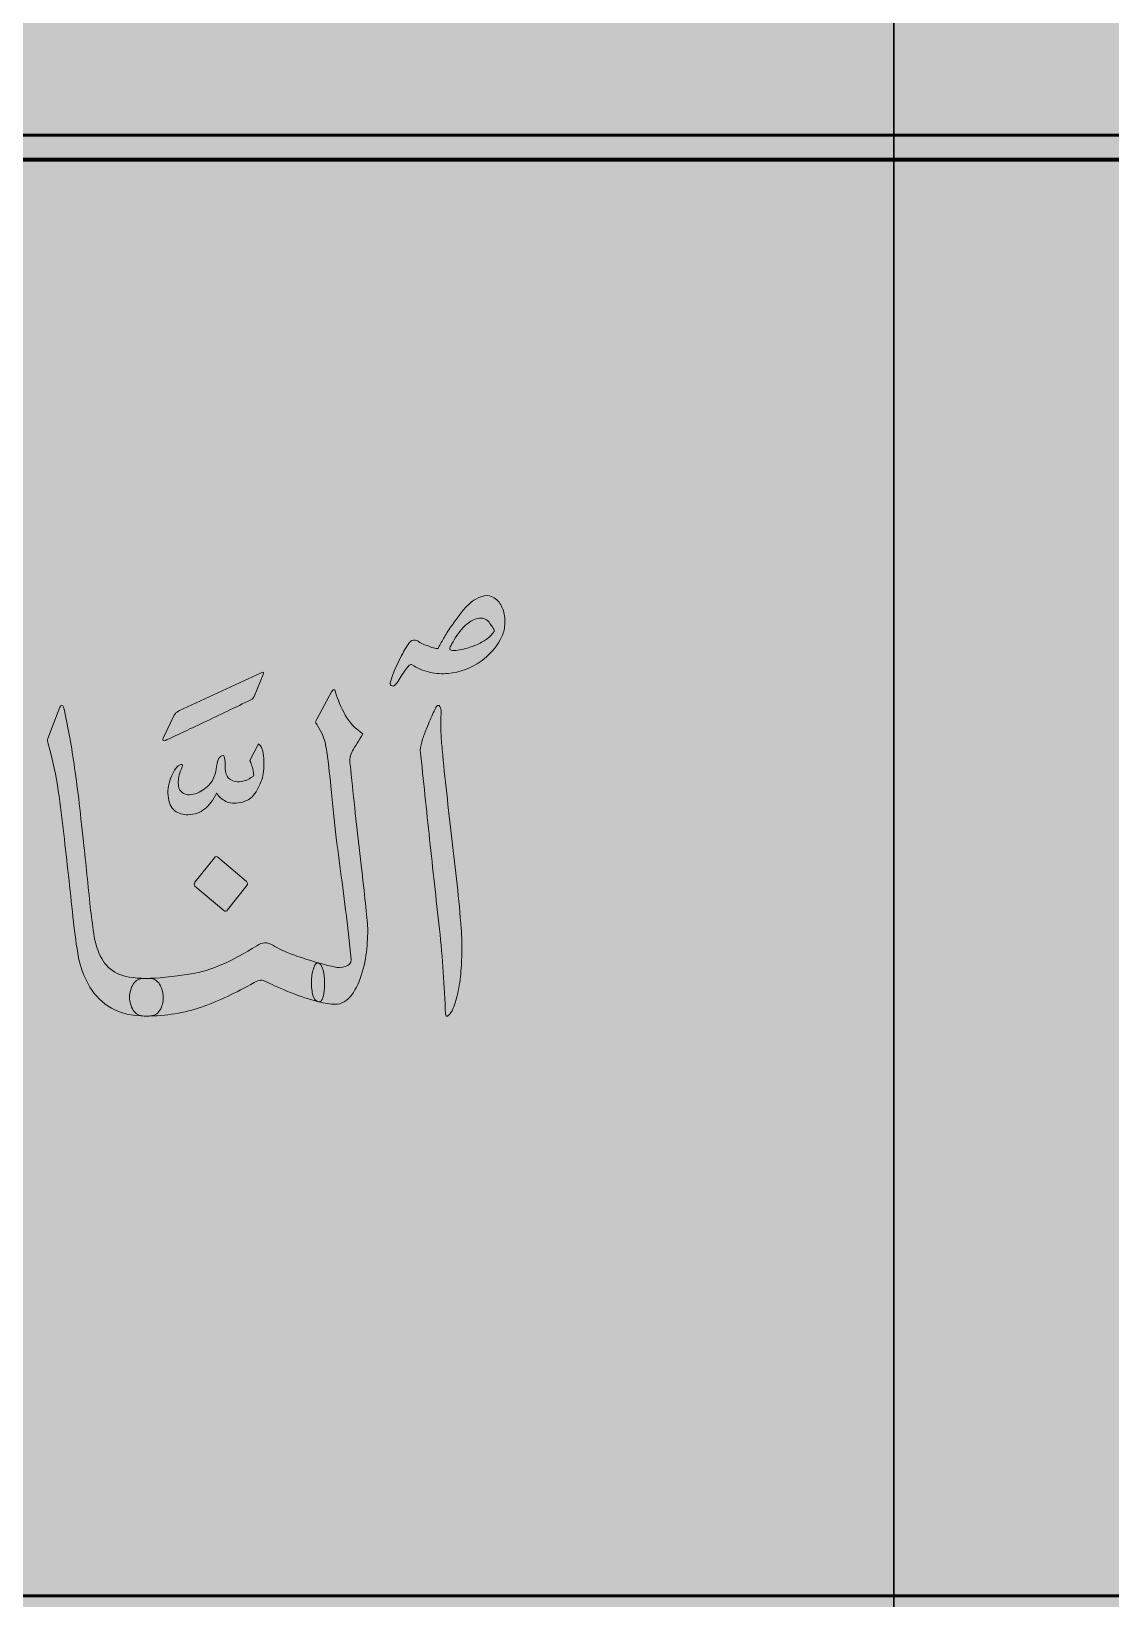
# Model space of a CAD drawing. Header units: inches. Extents: x -1481 to -429, y -1676 to -696.
# Drawn here: x -892.51 to -868.26, y -832.57 to -797.36 of the extents above; entities that cross this region are included whole.
import ezdxf

# ---------------------------------------------------------------- set-up
doc = ezdxf.new("R2010")
doc.units = ezdxf.units.IN
doc.header["$MEASUREMENT"] = 0
doc.layers.add('Layer 1', color=7, linetype='Continuous')

# ---------------------------------------------------------------- blocks, each defined once
blk = doc.blocks.new('block 233')
at = {"layer": 'Layer 1', "true_color": 0x009344}
h = blk.add_hatch(color=114, dxfattribs=at)
h.dxf.hatch_style = 2
h.paths.add_polyline_path([(-693.785, -985.727), (-933.785, -985.727), (-933.785, -695.727), (-693.785, -695.727)])
blk = doc.blocks.new('block 299')
at = {"layer": 'Layer 1', "color": 40, "lineweight": 30, "true_color": 0xf9a01b}
blk.add_lwpolyline([(-873.134, -776.717), (-834.071, -776.717), (-834.071, -979.845), (-873.134, -979.845), (-873.134, -776.717)], dxfattribs=at)
at = {"layer": 'Layer 1', "lineweight": 0}
blk.add_lwpolyline([(-910.189, -800.206), (-756.124, -800.206), (-756.124, -962.906), (-910.189, -962.906), (-910.189, -800.206)], dxfattribs=at)
at = {"layer": 'Layer 1', "color": 40, "lineweight": 30, "true_color": 0xf9a01b}
blk.add_open_spline([(-895.75, -776.717), (-895.75, -776.717), (-873.134, -776.717), (-873.134, -776.717), (-873.134, -776.717), (-873.134, -979.845), (-873.134, -979.845), (-873.134, -979.845), (-912.197, -979.845), (-912.197, -979.845), (-912.197, -979.845), (-912.197, -792.342), (-912.197, -792.342), (-912.197, -783.712), (-904.833, -776.717), (-895.75, -776.717)], degree=3, knots=[0, 0, 0, 0, 1, 1, 1, 2, 2, 2, 3, 3, 3, 4, 4, 4, 5, 5, 5, 5], dxfattribs=at)
blk = doc.blocks.new('block 298')
at = {"layer": 'Layer 1', "true_color": 0x49c6ea}
h = blk.add_hatch(color=133, dxfattribs=at)
h.dxf.hatch_style = 2
h.paths.add_polyline_path([(-918.978, -972.482), (-748.663, -972.482), (-748.663, -755.291), (-918.978, -755.291)])
h = blk.add_hatch(color=133, dxfattribs=at)
h.dxf.hatch_style = 2
h.paths.add_polyline_path([(-907.24, -967.404), (-761.143, -967.404), (-761.143, -765.838), (-907.24, -765.838)])
at = {"layer": 'Layer 1', "true_color": 0xffed96}
h = blk.add_hatch(color=41, dxfattribs=at)
h.dxf.hatch_style = 2
h.paths.add_polyline_path([(-756.165, -783.387), (-911.867, -783.387), (-911.867, -799.689), (-756.165, -799.689)])
at = {"layer": 'Layer 1', "true_color": 0xfff4c8}
h = blk.add_hatch(color=254, dxfattribs=at)
h.dxf.hatch_style = 2
h.paths.add_polyline_path([(-756.165, -799.689), (-904.844, -799.689), (-904.844, -800.24), (-756.165, -800.24)])
h = blk.add_hatch(color=254, dxfattribs=at)
h.dxf.hatch_style = 2
h.paths.add_polyline_path([(-911.867, -832.51), (-756.164, -832.51), (-756.164, -800.247), (-911.867, -800.247)])
at = {"layer": 'Layer 1', "lineweight": 0}
for points in [[(-756.165, -783.387), (-911.867, -783.387), (-911.867, -799.689), (-756.165, -799.689), (-756.165, -783.387)], [(-756.165, -799.689), (-904.844, -799.689), (-904.844, -800.24), (-756.165, -800.24), (-756.165, -799.689)], [(-911.867, -832.51), (-756.164, -832.51), (-756.164, -800.247), (-911.867, -800.247), (-911.867, -832.51)]]:
    blk.add_lwpolyline(points, dxfattribs=at)
at = {"layer": 'Layer 1', "color": 44, "lineweight": 53, "true_color": 0xaf7e09}
for points in [[(-756.165, -783.387), (-911.867, -783.387), (-911.867, -799.689), (-756.165, -799.689), (-756.165, -783.387)], [(-756.165, -799.689), (-904.844, -799.689), (-904.844, -800.24), (-756.165, -800.24), (-756.165, -799.689)], [(-911.867, -832.51), (-756.164, -832.51), (-756.164, -800.247), (-911.867, -800.247), (-911.867, -832.51)]]:
    blk.add_lwpolyline(points, dxfattribs=at)
at = {"layer": 'Layer 1'}
blk.add_blockref('block 299', (0, 0), dxfattribs=at)
blk = doc.blocks.new('block 297')
at = {"layer": 'Layer 1', "true_color": 0x231f20}
h = blk.add_hatch(color=250, dxfattribs=at)
h.dxf.hatch_style = 2
edge = h.paths.add_edge_path()
edge.add_spline(control_points=[(-889.928, -818.636), (-889.683, -818.636), (-889.345, -818.602), (-888.915, -818.534), (-888.484, -818.466), (-887.993, -818.256), (-887.44, -817.903), (-887.324, -817.82), (-887.205, -817.817), (-887.083, -817.892), (-886.971, -817.963), (-886.814, -818.036), (-886.613, -818.109), (-886.412, -818.182), (-886.226, -818.242), (-886.054, -818.288), (-886.009, -818.302), (-885.975, -818.358), (-885.952, -818.454), (-885.929, -818.55), (-885.918, -818.653), (-885.918, -818.762), (-885.918, -818.871), (-885.93, -818.968), (-885.954, -819.054), (-885.979, -819.139), (-886.012, -819.175), (-886.054, -819.161), (-886.25, -819.114), (-886.461, -819.045), (-886.687, -818.954), (-886.912, -818.863), (-887.081, -818.788), (-887.193, -818.727), (-887.267, -818.691), (-887.321, -818.674), (-887.356, -818.676), (-887.391, -818.678), (-887.44, -818.697), (-887.503, -818.732), (-887.909, -818.964), (-888.302, -819.147), (-888.684, -819.281), (-889.065, -819.415), (-889.48, -819.482), (-889.928, -819.482), (-889.928, -819.482), (-889.97, -819.482), (-889.97, -819.482), (-890.078, -819.482), (-890.16, -819.438), (-890.216, -819.351), (-890.272, -819.263), (-890.3, -819.166), (-890.3, -819.059), (-890.3, -818.952), (-890.272, -818.855), (-890.216, -818.767), (-890.16, -818.68), (-890.078, -818.636), (-889.97, -818.636), (-889.97, -818.636), (-889.928, -818.636), (-889.928, -818.636)], knot_values=[0, 0, 0, 0, 1, 1, 1, 2, 2, 2, 3, 3, 3, 4, 4, 4, 5, 5, 5, 6, 6, 6, 7, 7, 7, 8, 8, 8, 9, 9, 9, 10, 10, 10, 11, 11, 11, 12, 12, 12, 13, 13, 13, 14, 14, 14, 15, 15, 15, 16, 16, 16, 17, 17, 17, 18, 18, 18, 19, 19, 19, 20, 20, 20, 21, 21, 21, 21], degree=3, periodic=1)
edge = h.paths.add_edge_path()
edge.add_spline(control_points=[(-888.395, -815.927), (-888.367, -815.895), (-888.341, -815.891), (-888.316, -815.916), (-888.316, -815.916), (-887.671, -816.462), (-887.671, -816.462), (-887.643, -816.495), (-887.641, -816.523), (-887.665, -816.548), (-887.665, -816.548), (-888.096, -817.099), (-888.096, -817.099), (-888.12, -817.135), (-888.148, -817.139), (-888.18, -817.11), (-888.18, -817.11), (-888.831, -816.564), (-888.831, -816.564), (-888.855, -816.539), (-888.855, -816.509), (-888.831, -816.473), (-888.831, -816.473), (-888.395, -815.927), (-888.395, -815.927), (-888.395, -815.927), (-888.395, -815.927), (-888.395, -815.927)], knot_values=[0, 0, 0, 0, 1, 1, 1, 2, 2, 2, 3, 3, 3, 4, 4, 4, 5, 5, 5, 6, 6, 6, 7, 7, 7, 8, 8, 8, 9, 9, 9, 9], degree=3, periodic=1)
edge = h.paths.add_edge_path()
edge.add_spline(control_points=[(-886.058, -818.288), (-886.037, -818.295), (-885.992, -818.308), (-885.924, -818.325), (-885.856, -818.343), (-885.782, -818.361), (-885.701, -818.379), (-885.621, -818.397), (-885.538, -818.394), (-885.454, -818.371), (-885.37, -818.348), (-885.325, -818.295), (-885.318, -818.213), (-885.402, -817.439), (-885.488, -816.736), (-885.575, -816.106), (-885.663, -815.477), (-885.747, -814.714), (-885.827, -813.818), (-885.848, -813.668), (-885.872, -813.523), (-885.898, -813.384), (-885.924, -813.245), (-885.981, -813.108), (-886.068, -812.972), (-886.096, -812.929), (-886.113, -812.902), (-886.118, -812.892), (-886.124, -812.881), (-886.114, -812.854), (-886.089, -812.811), (-886.089, -812.811), (-885.764, -812.196), (-885.764, -812.196), (-885.722, -812.128), (-885.692, -812.128), (-885.675, -812.196), (-885.626, -812.371), (-885.552, -812.546), (-885.454, -812.72), (-885.356, -812.895), (-885.223, -813.034), (-885.056, -813.138), (-885.157, -813.299), (-885.235, -813.426), (-885.289, -813.521), (-885.343, -813.615), (-885.362, -813.718), (-885.344, -813.829), (-885.281, -814.457), (-885.209, -815.124), (-885.126, -815.831), (-885.044, -816.537), (-884.987, -817.064), (-884.956, -817.41), (-884.945, -817.531), (-884.948, -817.694), (-884.964, -817.897), (-884.979, -818.101), (-885.015, -818.301), (-885.071, -818.497), (-885.127, -818.693), (-885.207, -818.863), (-885.31, -819.005), (-885.413, -819.148), (-885.538, -819.219), (-885.685, -819.219), (-885.731, -819.219), (-885.788, -819.214), (-885.856, -819.203), (-885.924, -819.193), (-885.992, -819.178), (-886.058, -819.161), (-886.121, -819.146), (-886.164, -819.09), (-886.187, -818.992), (-886.209, -818.894), (-886.218, -818.79), (-886.213, -818.681), (-886.208, -818.573), (-886.19, -818.477), (-886.16, -818.395), (-886.131, -818.313), (-886.096, -818.277), (-886.058, -818.288)], knot_values=[0, 0, 0, 0, 1, 1, 1, 2, 2, 2, 3, 3, 3, 4, 4, 4, 5, 5, 5, 6, 6, 6, 7, 7, 7, 8, 8, 8, 9, 9, 9, 10, 10, 10, 11, 11, 11, 12, 12, 12, 13, 13, 13, 14, 14, 14, 15, 15, 15, 16, 16, 16, 17, 17, 17, 18, 18, 18, 19, 19, 19, 20, 20, 20, 21, 21, 21, 22, 22, 22, 23, 23, 23, 24, 24, 24, 25, 25, 25, 26, 26, 26, 27, 27, 27, 28, 28, 28, 28], degree=3, periodic=1)
edge = h.paths.add_edge_path()
edge.add_spline(control_points=[(-883.369, -811.227), (-883.335, -811.159), (-883.293, -811.083), (-883.246, -810.999), (-883.199, -810.915), (-883.144, -810.827), (-883.081, -810.734), (-883.014, -810.645), (-882.952, -810.56), (-882.894, -810.48), (-882.837, -810.4), (-882.776, -810.327), (-882.713, -810.263), (-882.65, -810.199), (-882.582, -810.146), (-882.509, -810.105), (-882.435, -810.064), (-882.35, -810.04), (-882.252, -810.033), (-882.143, -810.054), (-882.059, -810.104), (-882, -810.183), (-881.94, -810.261), (-881.901, -810.351), (-881.882, -810.453), (-881.862, -810.555), (-881.861, -810.658), (-881.879, -810.764), (-881.896, -810.869), (-881.928, -810.957), (-881.973, -811.029), (-882.071, -811.211), (-882.215, -811.371), (-882.404, -811.51), (-882.624, -811.668), (-882.871, -811.759), (-883.144, -811.784), (-883.273, -811.798), (-883.411, -811.789), (-883.558, -811.757), (-883.705, -811.725), (-883.84, -811.668), (-883.963, -811.585), (-883.984, -811.578), (-884.008, -811.59), (-884.036, -811.62), (-884.064, -811.651), (-884.094, -811.689), (-884.125, -811.735), (-884.157, -811.782), (-884.188, -811.831), (-884.22, -811.883), (-884.251, -811.934), (-884.279, -811.978), (-884.304, -812.014), (-884.339, -812.06), (-884.371, -812.077), (-884.401, -812.065), (-884.431, -812.052), (-884.445, -812.028), (-884.445, -811.992), (-884.431, -811.939), (-884.41, -811.876), (-884.382, -811.805), (-884.354, -811.734), (-884.324, -811.662), (-884.291, -811.591), (-884.257, -811.519), (-884.223, -811.45), (-884.188, -811.382), (-884.153, -811.314), (-884.12, -811.255), (-884.088, -811.205), (-884.061, -811.152), (-884.027, -811.105), (-883.989, -811.066), (-883.95, -811.027), (-883.898, -811.022), (-883.831, -811.05), (-883.817, -811.064), (-883.79, -811.081), (-883.75, -811.101), (-883.71, -811.121), (-883.665, -811.14), (-883.616, -811.16), (-883.567, -811.179), (-883.52, -811.196), (-883.474, -811.208), (-883.429, -811.221), (-883.394, -811.227), (-883.369, -811.227)], knot_values=[0, 0, 0, 0, 1, 1, 1, 2, 2, 2, 3, 3, 3, 4, 4, 4, 5, 5, 5, 6, 6, 6, 7, 7, 7, 8, 8, 8, 9, 9, 9, 10, 10, 10, 11, 11, 11, 12, 12, 12, 13, 13, 13, 14, 14, 14, 15, 15, 15, 16, 16, 16, 17, 17, 17, 18, 18, 18, 19, 19, 19, 20, 20, 20, 21, 21, 21, 22, 22, 22, 23, 23, 23, 24, 24, 24, 25, 25, 25, 26, 26, 26, 27, 27, 27, 28, 28, 28, 29, 29, 29, 30, 30, 30, 30], degree=3, periodic=1)
edge = h.paths.add_edge_path()
edge.add_spline(control_points=[(-883.375, -812.501), (-883.354, -812.501), (-883.339, -812.51), (-883.33, -812.528), (-883.321, -812.546), (-883.314, -812.565), (-883.309, -812.587), (-883.304, -812.608), (-883.301, -812.63), (-883.301, -812.653), (-883.301, -812.677), (-883.301, -812.694), (-883.301, -812.704), (-883.312, -812.84), (-883.314, -812.973), (-883.306, -813.103), (-883.299, -813.233), (-883.289, -813.365), (-883.275, -813.497), (-883.247, -813.814), (-883.214, -814.143), (-883.175, -814.482), (-883.137, -814.821), (-883.097, -815.162), (-883.057, -815.504), (-883.017, -815.847), (-882.978, -816.188), (-882.942, -816.527), (-882.905, -816.866), (-882.874, -817.196), (-882.85, -817.517), (-882.839, -817.642), (-882.834, -817.789), (-882.834, -817.959), (-882.834, -818.128), (-882.841, -818.3), (-882.855, -818.473), (-882.869, -818.646), (-882.893, -818.811), (-882.926, -818.968), (-882.959, -819.125), (-883.002, -819.257), (-883.055, -819.364), (-883.072, -819.393), (-883.09, -819.418), (-883.107, -819.439), (-883.125, -819.46), (-883.142, -819.475), (-883.16, -819.482), (-883.188, -819.489), (-883.201, -819.475), (-883.201, -819.439), (-883.216, -819.128), (-883.233, -818.814), (-883.254, -818.497), (-883.275, -818.179), (-883.303, -817.856), (-883.338, -817.528), (-883.415, -816.846), (-883.488, -816.175), (-883.558, -815.515), (-883.628, -814.855), (-883.698, -814.187), (-883.768, -813.513), (-883.761, -813.431), (-883.744, -813.347), (-883.716, -813.261), (-883.688, -813.175), (-883.655, -813.086), (-883.616, -812.993), (-883.595, -812.943), (-883.572, -812.889), (-883.548, -812.83), (-883.523, -812.771), (-883.5, -812.718), (-883.477, -812.67), (-883.454, -812.621), (-883.434, -812.581), (-883.417, -812.549), (-883.399, -812.517), (-883.385, -812.501), (-883.375, -812.501)], knot_values=[0, 0, 0, 0, 1, 1, 1, 2, 2, 2, 3, 3, 3, 4, 4, 4, 5, 5, 5, 6, 6, 6, 7, 7, 7, 8, 8, 8, 9, 9, 9, 10, 10, 10, 11, 11, 11, 12, 12, 12, 13, 13, 13, 14, 14, 14, 15, 15, 15, 16, 16, 16, 17, 17, 17, 18, 18, 18, 19, 19, 19, 20, 20, 20, 21, 21, 21, 22, 22, 22, 23, 23, 23, 24, 24, 24, 25, 25, 25, 26, 26, 26, 27, 27, 27, 27], degree=3, periodic=1)
edge = h.paths.add_edge_path()
edge.add_spline(control_points=[(-882.22, -810.633), (-882.297, -810.554), (-882.381, -810.525), (-882.472, -810.547), (-882.563, -810.568), (-882.647, -810.611), (-882.724, -810.675), (-882.755, -810.697), (-882.795, -810.737), (-882.842, -810.796), (-882.889, -810.855), (-882.934, -810.916), (-882.976, -810.98), (-883.018, -811.045), (-883.052, -811.103), (-883.078, -811.154), (-883.104, -811.206), (-883.112, -811.237), (-883.102, -811.248), (-883.07, -811.266), (-883.027, -811.272), (-882.971, -811.267), (-882.915, -811.262), (-882.857, -811.252), (-882.797, -811.237), (-882.738, -811.223), (-882.683, -811.207), (-882.632, -811.189), (-882.581, -811.171), (-882.544, -811.159), (-882.519, -811.152), (-882.428, -811.105), (-882.35, -811.061), (-882.286, -811.018), (-882.221, -810.975), (-882.162, -810.916), (-882.11, -810.841), (-882.11, -810.806), (-882.123, -810.772), (-882.149, -810.74), (-882.175, -810.707), (-882.199, -810.672), (-882.22, -810.633)], knot_values=[0, 0, 0, 0, 1, 1, 1, 2, 2, 2, 3, 3, 3, 4, 4, 4, 5, 5, 5, 6, 6, 6, 7, 7, 7, 8, 8, 8, 9, 9, 9, 10, 10, 10, 11, 11, 11, 12, 12, 12, 13, 13, 13, 14, 14, 14, 14], degree=3, periodic=1)
h = blk.add_hatch(color=250, dxfattribs=at)
h.dxf.hatch_style = 2
edge = h.paths.add_edge_path()
edge.add_spline(control_points=[(-887.503, -812.303), (-887.513, -812.334), (-887.537, -812.359), (-887.574, -812.377), (-887.742, -812.458), (-887.918, -812.543), (-888.102, -812.631), (-888.285, -812.72), (-888.463, -812.804), (-888.635, -812.886), (-888.806, -812.967), (-888.966, -813.043), (-889.115, -813.114), (-889.263, -813.184), (-889.389, -813.242), (-889.494, -813.288), (-889.517, -813.299), (-889.534, -813.299), (-889.544, -813.288), (-889.554, -813.278), (-889.554, -813.262), (-889.544, -813.241), (-889.544, -813.241), (-889.297, -812.721), (-889.297, -812.721), (-889.28, -812.693), (-889.262, -812.673), (-889.243, -812.66), (-889.225, -812.648), (-889.207, -812.637), (-889.19, -812.626), (-889.19, -812.626), (-887.346, -811.767), (-887.346, -811.767), (-887.293, -811.743), (-887.276, -811.757), (-887.296, -811.81), (-887.296, -811.81), (-887.503, -812.303), (-887.503, -812.303), (-887.503, -812.303), (-887.503, -812.303), (-887.503, -812.303)], knot_values=[0, 0, 0, 0, 1, 1, 1, 2, 2, 2, 3, 3, 3, 4, 4, 4, 5, 5, 5, 6, 6, 6, 7, 7, 7, 8, 8, 8, 9, 9, 9, 10, 10, 10, 11, 11, 11, 12, 12, 12, 13, 13, 13, 14, 14, 14, 14], degree=3, periodic=1)
edge = h.paths.add_edge_path()
edge.add_spline(control_points=[(-888.347, -814.477), (-888.424, -814.634), (-888.512, -814.752), (-888.61, -814.83), (-888.715, -814.912), (-888.839, -814.955), (-888.982, -814.959), (-889.098, -814.962), (-889.198, -814.932), (-889.284, -814.868), (-889.37, -814.803), (-889.42, -814.691), (-889.434, -814.53), (-889.441, -814.459), (-889.437, -814.385), (-889.423, -814.308), (-889.409, -814.231), (-889.388, -814.159), (-889.36, -814.091), (-889.332, -814.027), (-889.3, -813.971), (-889.263, -813.923), (-889.226, -813.874), (-889.187, -813.843), (-889.145, -813.829), (-889.103, -813.825), (-889.1, -813.858), (-889.134, -813.925), (-889.155, -813.965), (-889.172, -814.011), (-889.184, -814.065), (-889.197, -814.118), (-889.204, -814.171), (-889.205, -814.222), (-889.207, -814.274), (-889.203, -814.318), (-889.192, -814.354), (-889.182, -814.389), (-889.159, -814.423), (-889.124, -814.455), (-889.072, -814.495), (-889.016, -814.513), (-888.956, -814.512), (-888.897, -814.51), (-888.839, -814.496), (-888.783, -814.471), (-888.723, -814.446), (-888.67, -814.417), (-888.623, -814.383), (-888.576, -814.349), (-888.527, -814.304), (-888.478, -814.247), (-888.433, -814.193), (-888.4, -814.125), (-888.379, -814.043), (-888.358, -813.961), (-888.344, -813.893), (-888.337, -813.84), (-888.333, -813.793), (-888.321, -813.747), (-888.3, -813.7), (-888.279, -813.654), (-888.244, -813.631), (-888.195, -813.631), (-888.185, -813.631), (-888.177, -813.641), (-888.171, -813.66), (-888.166, -813.68), (-888.162, -813.702), (-888.158, -813.727), (-888.155, -813.752), (-888.153, -813.776), (-888.153, -813.8), (-888.153, -813.823), (-888.153, -813.84), (-888.153, -813.85), (-888.153, -813.954), (-888.137, -814.035), (-888.106, -814.094), (-888.074, -814.153), (-888.011, -814.193), (-887.917, -814.214), (-887.868, -814.225), (-887.804, -814.22), (-887.725, -814.198), (-887.647, -814.177), (-887.577, -814.141), (-887.518, -814.091), (-887.511, -814.084), (-887.509, -814.065), (-887.513, -814.032), (-887.516, -814), (-887.522, -813.966), (-887.531, -813.931), (-887.54, -813.895), (-887.552, -813.857), (-887.568, -813.816), (-887.584, -813.775), (-887.593, -813.75), (-887.597, -813.743), (-887.597, -813.743), (-887.402, -813.369), (-887.402, -813.369), (-887.368, -813.386), (-887.34, -813.426), (-887.321, -813.486), (-887.302, -813.547), (-887.29, -813.616), (-887.284, -813.692), (-887.279, -813.769), (-887.28, -813.847), (-887.287, -813.925), (-887.294, -814.004), (-887.303, -814.07), (-887.313, -814.123), (-887.355, -814.255), (-887.412, -814.375), (-887.484, -814.482), (-887.556, -814.589), (-887.665, -814.657), (-887.812, -814.686), (-887.941, -814.711), (-888.05, -814.702), (-888.137, -814.659), (-888.225, -814.616), (-888.295, -814.555), (-888.347, -814.477)], knot_values=[0, 0, 0, 0, 1, 1, 1, 2, 2, 2, 3, 3, 3, 4, 4, 4, 5, 5, 5, 6, 6, 6, 7, 7, 7, 8, 8, 8, 9, 9, 9, 10, 10, 10, 11, 11, 11, 12, 12, 12, 13, 13, 13, 14, 14, 14, 15, 15, 15, 16, 16, 16, 17, 17, 17, 18, 18, 18, 19, 19, 19, 20, 20, 20, 21, 21, 21, 22, 22, 22, 23, 23, 23, 24, 24, 24, 25, 25, 25, 26, 26, 26, 27, 27, 27, 28, 28, 28, 29, 29, 29, 30, 30, 30, 31, 31, 31, 32, 32, 32, 33, 33, 33, 34, 34, 34, 35, 35, 35, 36, 36, 36, 37, 37, 37, 38, 38, 38, 39, 39, 39, 40, 40, 40, 41, 41, 41, 42, 42, 42, 42], degree=3, periodic=1)
h = blk.add_hatch(color=250, dxfattribs=at)
h.dxf.hatch_style = 2
edge = h.paths.add_edge_path()
edge.add_spline(control_points=[(-896.736, -818.138), (-896.652, -818.202), (-896.547, -818.248), (-896.421, -818.275), (-896.295, -818.301), (-896.166, -818.313), (-896.035, -818.309), (-895.904, -818.306), (-895.776, -818.289), (-895.652, -818.259), (-895.528, -818.228), (-895.424, -818.186), (-895.34, -818.133), (-895.172, -818.033), (-895.041, -817.903), (-894.946, -817.742), (-894.852, -817.581), (-894.755, -817.383), (-894.657, -817.148), (-894.643, -817.112), (-894.623, -817.083), (-894.594, -817.059), (-894.566, -817.036), (-894.539, -817.023), (-894.513, -817.019), (-894.487, -817.016), (-894.466, -817.023), (-894.45, -817.041), (-894.434, -817.059), (-894.432, -817.091), (-894.442, -817.137), (-894.463, -817.23), (-894.485, -817.315), (-894.508, -817.394), (-894.531, -817.472), (-894.561, -817.567), (-894.6, -817.678), (-894.586, -817.746), (-894.532, -817.819), (-894.44, -817.897), (-894.347, -817.976), (-894.235, -818.043), (-894.104, -818.098), (-893.973, -818.153), (-893.832, -818.19), (-893.681, -818.208), (-893.531, -818.226), (-893.389, -818.208), (-893.256, -818.154), (-893.256, -818.019), (-893.265, -817.893), (-893.282, -817.777), (-893.3, -817.661), (-893.33, -817.531), (-893.372, -817.389), (-893.372, -817.389), (-893.062, -816.757), (-893.062, -816.757), (-893.037, -816.711), (-893.016, -816.707), (-892.999, -816.746), (-892.915, -817.028), (-892.871, -817.276), (-892.868, -817.49), (-892.864, -817.704), (-892.894, -817.931), (-892.957, -818.17), (-892.978, -818.256), (-893.005, -818.342), (-893.038, -818.43), (-893.072, -818.517), (-893.111, -818.598), (-893.156, -818.673), (-893.202, -818.748), (-893.255, -818.813), (-893.316, -818.866), (-893.378, -818.92), (-893.447, -818.957), (-893.524, -818.979), (-893.653, -819.011), (-893.783, -819.02), (-893.912, -819.005), (-894.042, -818.991), (-894.167, -818.956), (-894.287, -818.901), (-894.408, -818.846), (-894.522, -818.771), (-894.629, -818.676), (-894.735, -818.582), (-894.829, -818.472), (-894.909, -818.347), (-895.123, -818.629), (-895.357, -818.831), (-895.613, -818.954), (-895.868, -819.078), (-896.159, -819.128), (-896.484, -819.107), (-896.459, -819.282), (-896.446, -819.458), (-896.445, -819.634), (-896.443, -819.811), (-896.455, -819.986), (-896.481, -820.159), (-896.508, -820.332), (-896.55, -820.5), (-896.607, -820.662), (-896.665, -820.825), (-896.743, -820.975), (-896.841, -821.115), (-896.988, -821.318), (-897.161, -821.496), (-897.36, -821.647), (-897.56, -821.799), (-897.773, -821.925), (-898.001, -822.025), (-898.232, -822.125), (-898.47, -822.199), (-898.715, -822.247), (-898.959, -822.295), (-899.203, -822.319), (-899.444, -822.319), (-899.724, -822.319), (-899.986, -822.274), (-900.231, -822.185), (-900.476, -822.096), (-900.689, -821.968), (-900.869, -821.8), (-901.049, -821.632), (-901.192, -821.428), (-901.297, -821.187), (-901.402, -820.946), (-901.454, -820.672), (-901.454, -820.365), (-901.454, -820.03), (-901.399, -819.706), (-901.289, -819.393), (-901.179, -819.081), (-901.034, -818.786), (-900.856, -818.507), (-900.835, -818.475), (-900.817, -818.46), (-900.801, -818.462), (-900.785, -818.464), (-900.772, -818.474), (-900.761, -818.491), (-900.751, -818.509), (-900.744, -818.53), (-900.74, -818.553), (-900.737, -818.576), (-900.737, -818.591), (-900.74, -818.598), (-900.807, -818.78), (-900.867, -818.955), (-900.922, -819.123), (-900.976, -819.291), (-901.016, -819.453), (-901.042, -819.61), (-901.068, -819.767), (-901.077, -819.922), (-901.068, -820.073), (-901.06, -820.225), (-901.024, -820.378), (-900.961, -820.531), (-900.849, -820.809), (-900.668, -821.036), (-900.418, -821.211), (-900.168, -821.386), (-899.825, -821.473), (-899.392, -821.473), (-899.147, -821.473), (-898.898, -821.45), (-898.646, -821.404), (-898.394, -821.357), (-898.151, -821.284), (-897.917, -821.184), (-897.682, -821.084), (-897.466, -820.956), (-897.269, -820.799), (-897.071, -820.642), (-896.906, -820.453), (-896.773, -820.231), (-896.773, -820.039), (-896.791, -819.856), (-896.828, -819.683), (-896.864, -819.509), (-896.914, -819.343), (-896.977, -819.182), (-897.04, -819.018), (-897.114, -818.857), (-897.198, -818.7), (-897.282, -818.543), (-897.371, -818.383), (-897.465, -818.218), (-897.427, -818.09), (-897.397, -817.966), (-897.376, -817.846), (-897.355, -817.727), (-897.324, -817.605), (-897.282, -817.48), (-897.271, -817.451), (-897.257, -817.438), (-897.24, -817.439), (-897.222, -817.441), (-897.203, -817.455), (-897.182, -817.48), (-897.098, -817.601), (-897.021, -817.715), (-896.951, -817.822), (-896.881, -817.929), (-896.809, -818.035), (-896.736, -818.138)], knot_values=[0, 0, 0, 0, 1, 1, 1, 2, 2, 2, 3, 3, 3, 4, 4, 4, 5, 5, 5, 6, 6, 6, 7, 7, 7, 8, 8, 8, 9, 9, 9, 10, 10, 10, 11, 11, 11, 12, 12, 12, 13, 13, 13, 14, 14, 14, 15, 15, 15, 16, 16, 16, 17, 17, 17, 18, 18, 18, 19, 19, 19, 20, 20, 20, 21, 21, 21, 22, 22, 22, 23, 23, 23, 24, 24, 24, 25, 25, 25, 26, 26, 26, 27, 27, 27, 28, 28, 28, 29, 29, 29, 30, 30, 30, 31, 31, 31, 32, 32, 32, 33, 33, 33, 34, 34, 34, 35, 35, 35, 36, 36, 36, 37, 37, 37, 38, 38, 38, 39, 39, 39, 40, 40, 40, 41, 41, 41, 42, 42, 42, 43, 43, 43, 44, 44, 44, 45, 45, 45, 46, 46, 46, 47, 47, 47, 48, 48, 48, 49, 49, 49, 50, 50, 50, 51, 51, 51, 52, 52, 52, 53, 53, 53, 54, 54, 54, 55, 55, 55, 56, 56, 56, 57, 57, 57, 58, 58, 58, 59, 59, 59, 60, 60, 60, 61, 61, 61, 62, 62, 62, 63, 63, 63, 64, 64, 64, 65, 65, 65, 66, 66, 66, 67, 67, 67, 68, 68, 68, 69, 69, 69, 70, 70, 70, 70], degree=3, periodic=1)
edge = h.paths.add_edge_path()
edge.add_spline(control_points=[(-889.861, -818.636), (-889.756, -818.636), (-889.677, -818.681), (-889.625, -818.77), (-889.572, -818.859), (-889.545, -818.956), (-889.543, -819.062), (-889.542, -819.167), (-889.567, -819.263), (-889.619, -819.351), (-889.672, -819.438), (-889.752, -819.482), (-889.861, -819.482), (-889.871, -819.482), (-889.883, -819.482), (-889.895, -819.482), (-889.907, -819.482), (-889.92, -819.482), (-889.934, -819.482), (-890.249, -819.482), (-890.507, -819.423), (-890.708, -819.305), (-890.91, -819.187), (-891.07, -819.03), (-891.189, -818.834), (-891.329, -818.598), (-891.421, -818.344), (-891.464, -818.071), (-891.508, -817.798), (-891.544, -817.526), (-891.572, -817.255), (-891.603, -816.944), (-891.637, -816.634), (-891.672, -816.323), (-891.707, -816.013), (-891.742, -815.702), (-891.777, -815.392), (-891.812, -815.071), (-891.853, -814.747), (-891.9, -814.42), (-891.947, -814.094), (-892.023, -813.741), (-892.128, -813.363), (-892.135, -813.334), (-892.14, -813.313), (-892.144, -813.299), (-892.147, -813.284), (-892.146, -813.266), (-892.139, -813.245), (-892.139, -813.245), (-891.866, -812.544), (-891.866, -812.544), (-891.855, -812.519), (-891.84, -812.506), (-891.821, -812.506), (-891.802, -812.506), (-891.789, -812.519), (-891.782, -812.544), (-891.736, -812.747), (-891.694, -812.951), (-891.656, -813.157), (-891.617, -813.362), (-891.581, -813.584), (-891.546, -813.823), (-891.511, -814.059), (-891.477, -814.318), (-891.443, -814.602), (-891.41, -814.886), (-891.374, -815.208), (-891.336, -815.568), (-891.308, -815.818), (-891.281, -816.065), (-891.257, -816.307), (-891.232, -816.55), (-891.208, -816.793), (-891.183, -817.035), (-891.159, -817.228), (-891.133, -817.426), (-891.105, -817.629), (-891.077, -817.833), (-891.017, -818.02), (-890.926, -818.192), (-890.846, -818.338), (-890.729, -818.449), (-890.577, -818.524), (-890.425, -818.598), (-890.211, -818.636), (-889.934, -818.636), (-889.92, -818.636), (-889.907, -818.636), (-889.895, -818.636), (-889.883, -818.636), (-889.871, -818.636), (-889.861, -818.636)], knot_values=[0, 0, 0, 0, 1, 1, 1, 2, 2, 2, 3, 3, 3, 4, 4, 4, 5, 5, 5, 6, 6, 6, 7, 7, 7, 8, 8, 8, 9, 9, 9, 10, 10, 10, 11, 11, 11, 12, 12, 12, 13, 13, 13, 14, 14, 14, 15, 15, 15, 16, 16, 16, 17, 17, 17, 18, 18, 18, 19, 19, 19, 20, 20, 20, 21, 21, 21, 22, 22, 22, 23, 23, 23, 24, 24, 24, 25, 25, 25, 26, 26, 26, 27, 27, 27, 28, 28, 28, 29, 29, 29, 30, 30, 30, 31, 31, 31, 31], degree=3, periodic=1)
at = {"layer": 'Layer 1', "lineweight": 0}
for points, knots in [([(-883.369, -811.227), (-883.335, -811.159), (-883.293, -811.083), (-883.246, -810.999), (-883.199, -810.915), (-883.144, -810.827), (-883.081, -810.734), (-883.014, -810.645), (-882.952, -810.56), (-882.894, -810.48), (-882.837, -810.4), (-882.776, -810.327), (-882.713, -810.263), (-882.65, -810.199), (-882.582, -810.146), (-882.509, -810.105), (-882.435, -810.064), (-882.35, -810.04), (-882.252, -810.033), (-882.143, -810.054), (-882.059, -810.104), (-882, -810.183), (-881.94, -810.261), (-881.901, -810.351), (-881.882, -810.453), (-881.862, -810.555), (-881.861, -810.658), (-881.879, -810.764), (-881.896, -810.869), (-881.928, -810.957), (-881.973, -811.029), (-882.071, -811.211), (-882.215, -811.371), (-882.404, -811.51), (-882.624, -811.668), (-882.871, -811.759), (-883.144, -811.784), (-883.273, -811.798), (-883.411, -811.789), (-883.558, -811.757), (-883.705, -811.725), (-883.84, -811.668), (-883.963, -811.585), (-883.984, -811.578), (-884.008, -811.59), (-884.036, -811.62), (-884.064, -811.651), (-884.094, -811.689), (-884.125, -811.735), (-884.157, -811.782), (-884.188, -811.831), (-884.22, -811.883), (-884.251, -811.934), (-884.279, -811.978), (-884.304, -812.014), (-884.339, -812.06), (-884.371, -812.077), (-884.401, -812.065), (-884.431, -812.052), (-884.445, -812.028), (-884.445, -811.992), (-884.431, -811.939), (-884.41, -811.876), (-884.382, -811.805), (-884.354, -811.734), (-884.324, -811.662), (-884.291, -811.591), (-884.257, -811.519), (-884.223, -811.45), (-884.188, -811.382), (-884.153, -811.314), (-884.12, -811.255), (-884.088, -811.205), (-884.061, -811.152), (-884.027, -811.105), (-883.989, -811.066), (-883.95, -811.027), (-883.898, -811.022), (-883.831, -811.05), (-883.817, -811.064), (-883.79, -811.081), (-883.75, -811.101), (-883.71, -811.121), (-883.665, -811.14), (-883.616, -811.16), (-883.567, -811.179), (-883.52, -811.196), (-883.474, -811.208), (-883.429, -811.221), (-883.394, -811.227), (-883.369, -811.227)], [0, 0, 0, 0, 1, 1, 1, 2, 2, 2, 3, 3, 3, 4, 4, 4, 5, 5, 5, 6, 6, 6, 7, 7, 7, 8, 8, 8, 9, 9, 9, 10, 10, 10, 11, 11, 11, 12, 12, 12, 13, 13, 13, 14, 14, 14, 15, 15, 15, 16, 16, 16, 17, 17, 17, 18, 18, 18, 19, 19, 19, 20, 20, 20, 21, 21, 21, 22, 22, 22, 23, 23, 23, 24, 24, 24, 25, 25, 25, 26, 26, 26, 27, 27, 27, 28, 28, 28, 29, 29, 29, 30, 30, 30, 30]), ([(-882.22, -810.633), (-882.297, -810.554), (-882.381, -810.525), (-882.472, -810.547), (-882.563, -810.568), (-882.647, -810.611), (-882.724, -810.675), (-882.755, -810.697), (-882.795, -810.737), (-882.842, -810.796), (-882.889, -810.855), (-882.934, -810.916), (-882.976, -810.98), (-883.018, -811.045), (-883.052, -811.103), (-883.078, -811.154), (-883.104, -811.206), (-883.112, -811.237), (-883.102, -811.248), (-883.07, -811.266), (-883.027, -811.272), (-882.971, -811.267), (-882.915, -811.262), (-882.857, -811.252), (-882.797, -811.237), (-882.738, -811.223), (-882.683, -811.207), (-882.632, -811.189), (-882.581, -811.171), (-882.544, -811.159), (-882.519, -811.152), (-882.428, -811.105), (-882.35, -811.061), (-882.286, -811.018), (-882.221, -810.975), (-882.162, -810.916), (-882.11, -810.841), (-882.11, -810.806), (-882.123, -810.772), (-882.149, -810.74), (-882.175, -810.707), (-882.199, -810.672), (-882.22, -810.633)], [0, 0, 0, 0, 1, 1, 1, 2, 2, 2, 3, 3, 3, 4, 4, 4, 5, 5, 5, 6, 6, 6, 7, 7, 7, 8, 8, 8, 9, 9, 9, 10, 10, 10, 11, 11, 11, 12, 12, 12, 13, 13, 13, 14, 14, 14, 14]), ([(-887.503, -812.303), (-887.513, -812.334), (-887.537, -812.359), (-887.574, -812.377), (-887.742, -812.458), (-887.918, -812.543), (-888.102, -812.631), (-888.285, -812.72), (-888.463, -812.804), (-888.635, -812.886), (-888.806, -812.967), (-888.966, -813.043), (-889.115, -813.114), (-889.263, -813.184), (-889.389, -813.242), (-889.494, -813.288), (-889.517, -813.299), (-889.534, -813.299), (-889.544, -813.288), (-889.554, -813.278), (-889.554, -813.262), (-889.544, -813.241), (-889.544, -813.241), (-889.297, -812.721), (-889.297, -812.721), (-889.28, -812.693), (-889.262, -812.673), (-889.243, -812.66), (-889.225, -812.648), (-889.207, -812.637), (-889.19, -812.626), (-889.19, -812.626), (-887.346, -811.767), (-887.346, -811.767), (-887.293, -811.743), (-887.276, -811.757), (-887.296, -811.81), (-887.296, -811.81), (-887.503, -812.303), (-887.503, -812.303), (-887.503, -812.303), (-887.503, -812.303), (-887.503, -812.303)], [0, 0, 0, 0, 1, 1, 1, 2, 2, 2, 3, 3, 3, 4, 4, 4, 5, 5, 5, 6, 6, 6, 7, 7, 7, 8, 8, 8, 9, 9, 9, 10, 10, 10, 11, 11, 11, 12, 12, 12, 13, 13, 13, 14, 14, 14, 14]), ([(-886.058, -818.288), (-886.037, -818.295), (-885.992, -818.308), (-885.924, -818.325), (-885.856, -818.343), (-885.782, -818.361), (-885.701, -818.379), (-885.621, -818.397), (-885.538, -818.394), (-885.454, -818.371), (-885.37, -818.348), (-885.325, -818.295), (-885.318, -818.213), (-885.402, -817.439), (-885.488, -816.736), (-885.575, -816.106), (-885.663, -815.477), (-885.747, -814.714), (-885.827, -813.818), (-885.848, -813.668), (-885.872, -813.523), (-885.898, -813.384), (-885.924, -813.245), (-885.981, -813.108), (-886.068, -812.972), (-886.096, -812.929), (-886.113, -812.902), (-886.118, -812.892), (-886.124, -812.881), (-886.114, -812.854), (-886.089, -812.811), (-886.089, -812.811), (-885.764, -812.196), (-885.764, -812.196), (-885.722, -812.128), (-885.692, -812.128), (-885.675, -812.196), (-885.626, -812.371), (-885.552, -812.546), (-885.454, -812.72), (-885.356, -812.895), (-885.223, -813.034), (-885.056, -813.138), (-885.157, -813.299), (-885.235, -813.426), (-885.289, -813.521), (-885.343, -813.615), (-885.362, -813.718), (-885.344, -813.829), (-885.281, -814.457), (-885.209, -815.124), (-885.126, -815.831), (-885.044, -816.537), (-884.987, -817.064), (-884.956, -817.41), (-884.945, -817.531), (-884.948, -817.694), (-884.964, -817.897), (-884.979, -818.101), (-885.015, -818.301), (-885.071, -818.497), (-885.127, -818.693), (-885.207, -818.863), (-885.31, -819.005), (-885.413, -819.148), (-885.538, -819.219), (-885.685, -819.219), (-885.731, -819.219), (-885.788, -819.214), (-885.856, -819.203), (-885.924, -819.193), (-885.992, -819.178), (-886.058, -819.161), (-886.121, -819.146), (-886.164, -819.09), (-886.187, -818.992), (-886.209, -818.894), (-886.218, -818.79), (-886.213, -818.681), (-886.208, -818.573), (-886.19, -818.477), (-886.16, -818.395), (-886.131, -818.313), (-886.096, -818.277), (-886.058, -818.288)], [0, 0, 0, 0, 1, 1, 1, 2, 2, 2, 3, 3, 3, 4, 4, 4, 5, 5, 5, 6, 6, 6, 7, 7, 7, 8, 8, 8, 9, 9, 9, 10, 10, 10, 11, 11, 11, 12, 12, 12, 13, 13, 13, 14, 14, 14, 15, 15, 15, 16, 16, 16, 17, 17, 17, 18, 18, 18, 19, 19, 19, 20, 20, 20, 21, 21, 21, 22, 22, 22, 23, 23, 23, 24, 24, 24, 25, 25, 25, 26, 26, 26, 27, 27, 27, 28, 28, 28, 28]), ([(-889.861, -818.636), (-889.756, -818.636), (-889.677, -818.681), (-889.625, -818.77), (-889.572, -818.859), (-889.545, -818.956), (-889.543, -819.062), (-889.542, -819.167), (-889.567, -819.263), (-889.619, -819.351), (-889.672, -819.438), (-889.752, -819.482), (-889.861, -819.482), (-889.871, -819.482), (-889.883, -819.482), (-889.895, -819.482), (-889.907, -819.482), (-889.92, -819.482), (-889.934, -819.482), (-890.249, -819.482), (-890.507, -819.423), (-890.708, -819.305), (-890.91, -819.187), (-891.07, -819.03), (-891.189, -818.834), (-891.329, -818.598), (-891.421, -818.344), (-891.464, -818.071), (-891.508, -817.798), (-891.544, -817.526), (-891.572, -817.255), (-891.603, -816.944), (-891.637, -816.634), (-891.672, -816.323), (-891.707, -816.013), (-891.742, -815.702), (-891.777, -815.392), (-891.812, -815.071), (-891.853, -814.747), (-891.9, -814.42), (-891.947, -814.094), (-892.023, -813.741), (-892.128, -813.363), (-892.135, -813.334), (-892.14, -813.313), (-892.144, -813.299), (-892.147, -813.284), (-892.146, -813.266), (-892.139, -813.245), (-892.139, -813.245), (-891.866, -812.544), (-891.866, -812.544), (-891.855, -812.519), (-891.84, -812.506), (-891.821, -812.506), (-891.802, -812.506), (-891.789, -812.519), (-891.782, -812.544), (-891.736, -812.747), (-891.694, -812.951), (-891.656, -813.157), (-891.617, -813.362), (-891.581, -813.584), (-891.546, -813.823), (-891.511, -814.059), (-891.477, -814.318), (-891.443, -814.602), (-891.41, -814.886), (-891.374, -815.208), (-891.336, -815.568), (-891.308, -815.818), (-891.281, -816.065), (-891.257, -816.307), (-891.232, -816.55), (-891.208, -816.793), (-891.183, -817.035), (-891.159, -817.228), (-891.133, -817.426), (-891.105, -817.629), (-891.077, -817.833), (-891.017, -818.02), (-890.926, -818.192), (-890.846, -818.338), (-890.729, -818.449), (-890.577, -818.524), (-890.425, -818.598), (-890.211, -818.636), (-889.934, -818.636), (-889.92, -818.636), (-889.907, -818.636), (-889.895, -818.636), (-889.883, -818.636), (-889.871, -818.636), (-889.861, -818.636)], [0, 0, 0, 0, 1, 1, 1, 2, 2, 2, 3, 3, 3, 4, 4, 4, 5, 5, 5, 6, 6, 6, 7, 7, 7, 8, 8, 8, 9, 9, 9, 10, 10, 10, 11, 11, 11, 12, 12, 12, 13, 13, 13, 14, 14, 14, 15, 15, 15, 16, 16, 16, 17, 17, 17, 18, 18, 18, 19, 19, 19, 20, 20, 20, 21, 21, 21, 22, 22, 22, 23, 23, 23, 24, 24, 24, 25, 25, 25, 26, 26, 26, 27, 27, 27, 28, 28, 28, 29, 29, 29, 30, 30, 30, 31, 31, 31, 31]), ([(-883.375, -812.501), (-883.354, -812.501), (-883.339, -812.51), (-883.33, -812.528), (-883.321, -812.546), (-883.314, -812.565), (-883.309, -812.587), (-883.304, -812.608), (-883.301, -812.63), (-883.301, -812.653), (-883.301, -812.677), (-883.301, -812.694), (-883.301, -812.704), (-883.312, -812.84), (-883.314, -812.973), (-883.306, -813.103), (-883.299, -813.233), (-883.289, -813.365), (-883.275, -813.497), (-883.247, -813.814), (-883.214, -814.143), (-883.175, -814.482), (-883.137, -814.821), (-883.097, -815.162), (-883.057, -815.504), (-883.017, -815.847), (-882.978, -816.188), (-882.942, -816.527), (-882.905, -816.866), (-882.874, -817.196), (-882.85, -817.517), (-882.839, -817.642), (-882.834, -817.789), (-882.834, -817.959), (-882.834, -818.128), (-882.841, -818.3), (-882.855, -818.473), (-882.869, -818.646), (-882.893, -818.811), (-882.926, -818.968), (-882.959, -819.125), (-883.002, -819.257), (-883.055, -819.364), (-883.072, -819.393), (-883.09, -819.418), (-883.107, -819.439), (-883.125, -819.46), (-883.142, -819.475), (-883.16, -819.482), (-883.188, -819.489), (-883.201, -819.475), (-883.201, -819.439), (-883.216, -819.128), (-883.233, -818.814), (-883.254, -818.497), (-883.275, -818.179), (-883.303, -817.856), (-883.338, -817.528), (-883.415, -816.846), (-883.488, -816.175), (-883.558, -815.515), (-883.628, -814.855), (-883.698, -814.187), (-883.768, -813.513), (-883.761, -813.431), (-883.744, -813.347), (-883.716, -813.261), (-883.688, -813.175), (-883.655, -813.086), (-883.616, -812.993), (-883.595, -812.943), (-883.572, -812.889), (-883.548, -812.83), (-883.523, -812.771), (-883.5, -812.718), (-883.477, -812.67), (-883.454, -812.621), (-883.434, -812.581), (-883.417, -812.549), (-883.399, -812.517), (-883.385, -812.501), (-883.375, -812.501)], [0, 0, 0, 0, 1, 1, 1, 2, 2, 2, 3, 3, 3, 4, 4, 4, 5, 5, 5, 6, 6, 6, 7, 7, 7, 8, 8, 8, 9, 9, 9, 10, 10, 10, 11, 11, 11, 12, 12, 12, 13, 13, 13, 14, 14, 14, 15, 15, 15, 16, 16, 16, 17, 17, 17, 18, 18, 18, 19, 19, 19, 20, 20, 20, 21, 21, 21, 22, 22, 22, 23, 23, 23, 24, 24, 24, 25, 25, 25, 26, 26, 26, 27, 27, 27, 27]), ([(-888.347, -814.477), (-888.424, -814.634), (-888.512, -814.752), (-888.61, -814.83), (-888.715, -814.912), (-888.839, -814.955), (-888.982, -814.959), (-889.098, -814.962), (-889.198, -814.932), (-889.284, -814.868), (-889.37, -814.803), (-889.42, -814.691), (-889.434, -814.53), (-889.441, -814.459), (-889.437, -814.385), (-889.423, -814.308), (-889.409, -814.231), (-889.388, -814.159), (-889.36, -814.091), (-889.332, -814.027), (-889.3, -813.971), (-889.263, -813.923), (-889.226, -813.874), (-889.187, -813.843), (-889.145, -813.829), (-889.103, -813.825), (-889.1, -813.858), (-889.134, -813.925), (-889.155, -813.965), (-889.172, -814.011), (-889.184, -814.065), (-889.197, -814.118), (-889.204, -814.171), (-889.205, -814.222), (-889.207, -814.274), (-889.203, -814.318), (-889.192, -814.354), (-889.182, -814.389), (-889.159, -814.423), (-889.124, -814.455), (-889.072, -814.495), (-889.016, -814.513), (-888.956, -814.512), (-888.897, -814.51), (-888.839, -814.496), (-888.783, -814.471), (-888.723, -814.446), (-888.67, -814.417), (-888.623, -814.383), (-888.576, -814.349), (-888.527, -814.304), (-888.478, -814.247), (-888.433, -814.193), (-888.4, -814.125), (-888.379, -814.043), (-888.358, -813.961), (-888.344, -813.893), (-888.337, -813.84), (-888.333, -813.793), (-888.321, -813.747), (-888.3, -813.7), (-888.279, -813.654), (-888.244, -813.631), (-888.195, -813.631), (-888.185, -813.631), (-888.177, -813.641), (-888.171, -813.66), (-888.166, -813.68), (-888.162, -813.702), (-888.158, -813.727), (-888.155, -813.752), (-888.153, -813.776), (-888.153, -813.8), (-888.153, -813.823), (-888.153, -813.84), (-888.153, -813.85), (-888.153, -813.954), (-888.137, -814.035), (-888.106, -814.094), (-888.074, -814.153), (-888.011, -814.193), (-887.917, -814.214), (-887.868, -814.225), (-887.804, -814.22), (-887.725, -814.198), (-887.647, -814.177), (-887.577, -814.141), (-887.518, -814.091), (-887.511, -814.084), (-887.509, -814.065), (-887.513, -814.032), (-887.516, -814), (-887.522, -813.966), (-887.531, -813.931), (-887.54, -813.895), (-887.552, -813.857), (-887.568, -813.816), (-887.584, -813.775), (-887.593, -813.75), (-887.597, -813.743), (-887.597, -813.743), (-887.402, -813.369), (-887.402, -813.369), (-887.368, -813.386), (-887.34, -813.426), (-887.321, -813.486), (-887.302, -813.547), (-887.29, -813.616), (-887.284, -813.692), (-887.279, -813.769), (-887.28, -813.847), (-887.287, -813.925), (-887.294, -814.004), (-887.303, -814.07), (-887.313, -814.123), (-887.355, -814.255), (-887.412, -814.375), (-887.484, -814.482), (-887.556, -814.589), (-887.665, -814.657), (-887.812, -814.686), (-887.941, -814.711), (-888.05, -814.702), (-888.137, -814.659), (-888.225, -814.616), (-888.295, -814.555), (-888.347, -814.477)], [0, 0, 0, 0, 1, 1, 1, 2, 2, 2, 3, 3, 3, 4, 4, 4, 5, 5, 5, 6, 6, 6, 7, 7, 7, 8, 8, 8, 9, 9, 9, 10, 10, 10, 11, 11, 11, 12, 12, 12, 13, 13, 13, 14, 14, 14, 15, 15, 15, 16, 16, 16, 17, 17, 17, 18, 18, 18, 19, 19, 19, 20, 20, 20, 21, 21, 21, 22, 22, 22, 23, 23, 23, 24, 24, 24, 25, 25, 25, 26, 26, 26, 27, 27, 27, 28, 28, 28, 29, 29, 29, 30, 30, 30, 31, 31, 31, 32, 32, 32, 33, 33, 33, 34, 34, 34, 35, 35, 35, 36, 36, 36, 37, 37, 37, 38, 38, 38, 39, 39, 39, 40, 40, 40, 41, 41, 41, 42, 42, 42, 42]), ([(-888.395, -815.927), (-888.367, -815.895), (-888.341, -815.891), (-888.316, -815.916), (-888.316, -815.916), (-887.671, -816.462), (-887.671, -816.462), (-887.643, -816.495), (-887.641, -816.523), (-887.665, -816.548), (-887.665, -816.548), (-888.096, -817.099), (-888.096, -817.099), (-888.12, -817.135), (-888.148, -817.139), (-888.18, -817.11), (-888.18, -817.11), (-888.831, -816.564), (-888.831, -816.564), (-888.855, -816.539), (-888.855, -816.509), (-888.831, -816.473), (-888.831, -816.473), (-888.395, -815.927), (-888.395, -815.927), (-888.395, -815.927), (-888.395, -815.927), (-888.395, -815.927)], [0, 0, 0, 0, 1, 1, 1, 2, 2, 2, 3, 3, 3, 4, 4, 4, 5, 5, 5, 6, 6, 6, 7, 7, 7, 8, 8, 8, 9, 9, 9, 9]), ([(-889.928, -818.636), (-889.683, -818.636), (-889.345, -818.602), (-888.915, -818.534), (-888.484, -818.466), (-887.993, -818.256), (-887.44, -817.903), (-887.324, -817.82), (-887.205, -817.817), (-887.083, -817.892), (-886.971, -817.963), (-886.814, -818.036), (-886.613, -818.109), (-886.412, -818.182), (-886.226, -818.242), (-886.054, -818.288), (-886.009, -818.302), (-885.975, -818.358), (-885.952, -818.454), (-885.929, -818.55), (-885.918, -818.653), (-885.918, -818.762), (-885.918, -818.871), (-885.93, -818.968), (-885.954, -819.054), (-885.979, -819.139), (-886.012, -819.175), (-886.054, -819.161), (-886.25, -819.114), (-886.461, -819.045), (-886.687, -818.954), (-886.912, -818.863), (-887.081, -818.788), (-887.193, -818.727), (-887.267, -818.691), (-887.321, -818.674), (-887.356, -818.676), (-887.391, -818.678), (-887.44, -818.697), (-887.503, -818.732), (-887.909, -818.964), (-888.302, -819.147), (-888.684, -819.281), (-889.065, -819.415), (-889.48, -819.482), (-889.928, -819.482), (-889.928, -819.482), (-889.97, -819.482), (-889.97, -819.482), (-890.078, -819.482), (-890.16, -819.438), (-890.216, -819.351), (-890.272, -819.263), (-890.3, -819.166), (-890.3, -819.059), (-890.3, -818.952), (-890.272, -818.855), (-890.216, -818.767), (-890.16, -818.68), (-890.078, -818.636), (-889.97, -818.636), (-889.97, -818.636), (-889.928, -818.636), (-889.928, -818.636)], [0, 0, 0, 0, 1, 1, 1, 2, 2, 2, 3, 3, 3, 4, 4, 4, 5, 5, 5, 6, 6, 6, 7, 7, 7, 8, 8, 8, 9, 9, 9, 10, 10, 10, 11, 11, 11, 12, 12, 12, 13, 13, 13, 14, 14, 14, 15, 15, 15, 16, 16, 16, 17, 17, 17, 18, 18, 18, 19, 19, 19, 20, 20, 20, 21, 21, 21, 21])]:
    blk.add_open_spline(points, degree=3, knots=knots, dxfattribs=at)
at = {"layer": 'Layer 1'}
blk.add_blockref('block 298', (0, 0), dxfattribs=at)

msp = doc.modelspace()

# ---------------------------------------------------------------- hatches: boundary and pattern name
at = {"layer": 'Layer 1', "true_color": 0x006738}
h = msp.add_hatch(color=116, dxfattribs=at)
h.dxf.hatch_style = 2
h.paths.add_polyline_path([(-749.015, -970.727), (-919.015, -970.727), (-919.015, -752.351), (-749.015, -752.351)])

# ---------------------------------------------------------------- block references
at = {"layer": 'Layer 1'}
for name in ['block 233', 'block 297']:
    msp.add_blockref(name, (0, 0), dxfattribs=at)

doc.saveas('drawing.dxf')
